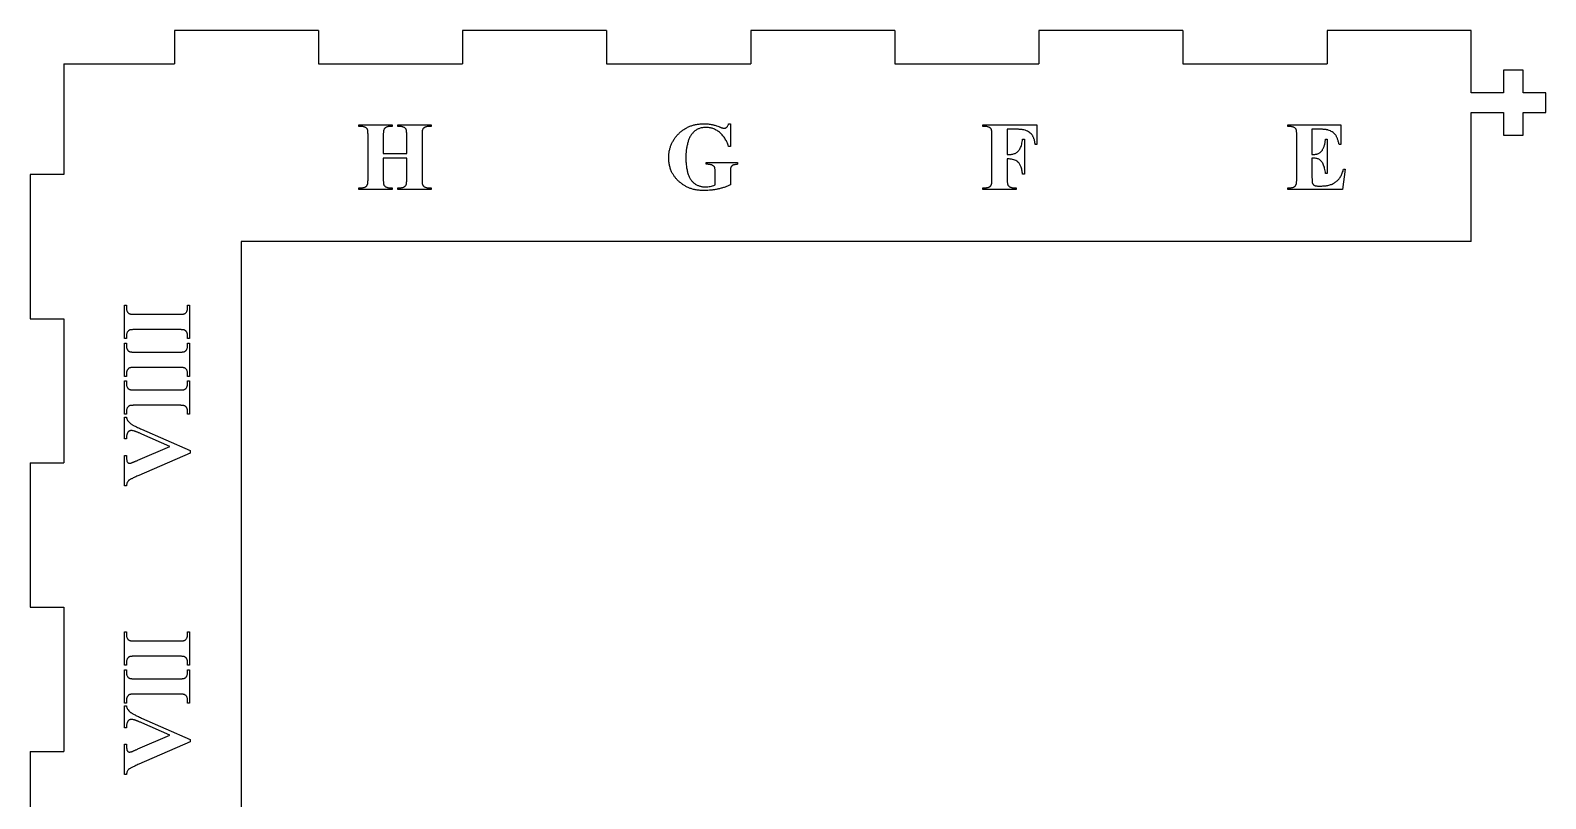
# Model space of a CAD drawing. Header units: millimetres. Extents: x 0 to 234, y -237 to 0.
# Drawn here: x 0 to 233.8, y -118.4 to 0 of the extents above; entities that cross this region are included whole.
import ezdxf

# ---------------------------------------------------------------- set-up
doc = ezdxf.new("R2010")
doc.units = ezdxf.units.MM

msp = doc.modelspace()

# ---------------------------------------------------------------- linework, layer by layer
at = {"color": 7, "linetype": 'Continuous', "lineweight": 25}
for p, q in [((22.23, 0), (22.23, -5.15)), ((44.45, 0), (22.23, 0)), ((44.45, 0), (44.45, -5.15)), ((66.67, 0), (66.67, -5.15)), ((88.9, 0), (66.67, 0)), ((88.9, 0), (88.9, -5.15)), ((111.12, 0), (111.12, -5.15)), ((133.35, 0), (111.12, 0)), ((133.35, 0), (133.35, -5.15)), ((155.57, 0), (155.57, -5.15)), ((177.8, 0), (155.57, 0)), ((177.8, 0), (177.8, -5.15)), ((200.03, 0), (200.03, -5.15)), ((222.25, 0), (200.03, 0)), ((222.25, -9.65), (222.25, 0)), ((5.15, -5.15), (5.15, -22.23)), ((5.15, -5.15), (22.23, -5.15)), ((44.45, -5.15), (66.67, -5.15)), ((88.9, -5.15), (111.12, -5.15)), ((133.35, -5.15), (155.57, -5.15)), ((177.8, -5.15), (200.03, -5.15)), ((227.25, -6.15), (227.25, -9.65)), ((230.25, -6.15), (227.25, -6.15)), ((230.25, -9.65), (230.25, -6.15)), ((227.25, -9.65), (222.25, -9.65)), ((233.75, -9.65), (230.25, -9.65)), ((233.75, -12.65), (233.75, -9.65)), ((222.25, -12.65), (227.25, -12.65)), ((222.25, -32.54), (222.25, -12.65)), ((227.25, -12.65), (227.25, -16.15)), ((230.25, -12.65), (233.75, -12.65)), ((230.25, -16.15), (230.25, -12.65)), ((50.7, -14.54), (55.84, -14.54)), ((50.7, -14.82), (50.7, -14.54)), ((51.03, -14.82), (50.7, -14.82)), ((52.09, -22.88), (52.09, -16.21)), ((54.45, -16.21), (54.45, -18.99)), ((55.84, -14.82), (55.51, -14.82)), ((55.84, -14.54), (55.84, -14.82)), ((56.67, -14.54), (61.81, -14.54)), ((56.67, -14.82), (56.67, -14.54)), ((56.99, -14.82), (56.67, -14.82)), ((58.06, -18.99), (58.06, -16.21)), ((60.42, -16.21), (60.42, -22.88)), ((61.81, -14.82), (61.49, -14.82)), ((61.81, -14.54), (61.81, -14.82)), ((107.71, -14.4), (107.99, -14.4)), ((107.99, -14.4), (107.99, -17.88)), ((146.94, -14.54), (155.28, -14.54)), ((146.94, -14.82), (146.94, -14.54)), ((147.27, -14.82), (146.94, -14.82)), ((148.33, -22.88), (148.33, -16.21)), ((150.69, -15.24), (150.69, -19.13)), ((151.67, -15.24), (150.69, -15.24)), ((155.28, -14.54), (155.28, -17.6)), ((193.95, -14.54), (202.15, -14.54)), ((193.95, -14.82), (193.95, -14.54)), ((194.28, -14.82), (193.95, -14.82)), ((195.34, -22.88), (195.34, -16.21)), ((197.7, -15.24), (197.7, -19.13)), ((198.68, -15.24), (197.7, -15.24)), ((202.15, -14.54), (202.15, -17.6)), ((227.25, -16.15), (230.25, -16.15)), ((107.99, -17.88), (107.71, -17.88)), ((153.05, -16.77), (153.33, -16.77)), ((153.33, -16.77), (153.33, -22.18)), ((155.28, -17.6), (155, -17.6)), ((199.79, -16.77), (200.06, -16.77)), ((200.06, -16.77), (200.06, -22.04)), ((202.15, -17.6), (201.87, -17.6)), ((54.45, -18.99), (58.06, -18.99)), ((54.45, -19.68), (54.45, -22.88)), ((58.06, -19.68), (54.45, -19.68)), ((58.06, -22.88), (58.06, -19.68)), ((104.24, -20.38), (109.1, -20.38)), ((104.24, -20.65), (104.24, -20.38)), ((104.52, -20.65), (104.24, -20.65)), ((109.1, -20.38), (109.1, -20.65)), ((150.69, -19.13), (150.97, -19.13)), ((150.69, -19.82), (150.69, -22.88)), ((150.97, -19.82), (150.69, -19.82)), ((197.7, -19.13), (197.9, -19.13)), ((197.7, -19.68), (197.7, -22.54)), ((0, -22.23), (0, -44.45)), ((5.15, -22.23), (0, -22.23)), ((105.63, -23.83), (105.63, -21.77)), ((107.99, -21.77), (107.99, -23.83)), ((153.33, -22.18), (153.05, -22.18)), ((200.06, -22.04), (199.79, -22.04)), ((202.84, -21.39), (202.4, -24.54)), ((202.58, -21.39), (202.84, -21.39)), ((50.7, -24.27), (51.03, -24.27)), ((50.7, -24.54), (50.7, -24.27)), ((55.84, -24.54), (50.7, -24.54)), ((55.51, -24.27), (55.84, -24.27)), ((55.84, -24.27), (55.84, -24.54)), ((56.67, -24.27), (56.99, -24.27)), ((56.67, -24.54), (56.67, -24.27)), ((61.81, -24.54), (56.67, -24.54)), ((61.49, -24.27), (61.81, -24.27)), ((61.81, -24.27), (61.81, -24.54)), ((146.94, -24.27), (147.27, -24.27)), ((146.94, -24.54), (146.94, -24.27)), ((152.08, -24.54), (146.94, -24.54)), ((151.76, -24.27), (152.08, -24.27)), ((152.08, -24.27), (152.08, -24.54)), ((193.95, -24.27), (194.28, -24.27)), ((193.95, -24.54), (193.95, -24.27)), ((202.4, -24.54), (193.95, -24.54)), ((198.63, -23.99), (199.21, -23.99)), ((222.25, -32.54), (32.54, -32.54)), ((32.54, -32.54), (32.54, -222.25)), ((14.54, -42.37), (14.82, -42.37)), ((14.54, -47.51), (14.54, -42.37)), ((14.82, -42.37), (14.82, -42.69)), ((16.21, -43.76), (22.88, -43.76)), ((24.27, -42.37), (24.54, -42.37)), ((24.27, -42.69), (24.27, -42.37)), ((24.54, -42.37), (24.54, -47.51)), ((0, -44.45), (5.15, -44.45)), ((5.15, -44.45), (5.15, -66.67)), ((22.88, -46.12), (16.21, -46.12)), ((14.82, -47.51), (14.54, -47.51)), ((14.54, -48.2), (14.82, -48.2)), ((14.54, -53.34), (14.54, -48.2)), ((14.82, -47.18), (14.82, -47.51)), ((14.82, -48.2), (14.82, -48.53)), ((24.27, -47.51), (24.27, -47.18)), ((24.54, -47.51), (24.27, -47.51)), ((24.27, -48.2), (24.54, -48.2)), ((24.27, -48.53), (24.27, -48.2)), ((24.54, -48.2), (24.54, -53.34)), ((16.21, -49.59), (22.88, -49.59)), ((14.82, -53.34), (14.54, -53.34)), ((14.82, -53.01), (14.82, -53.34)), ((22.88, -51.95), (16.21, -51.95)), ((24.27, -53.34), (24.27, -53.01)), ((24.54, -53.34), (24.27, -53.34)), ((14.54, -54.03), (14.82, -54.03)), ((14.54, -59.17), (14.54, -54.03)), ((14.82, -54.03), (14.82, -54.36)), ((16.21, -55.42), (22.88, -55.42)), ((24.27, -54.03), (24.54, -54.03)), ((24.27, -54.36), (24.27, -54.03)), ((24.54, -54.03), (24.54, -59.17)), ((22.88, -57.78), (16.21, -57.78)), ((14.82, -59.17), (14.54, -59.17)), ((14.54, -59.59), (14.82, -59.59)), ((14.54, -62.97), (14.54, -59.59)), ((14.82, -58.85), (14.82, -59.17)), ((24.27, -59.17), (24.27, -58.85)), ((24.54, -59.17), (24.27, -59.17)), ((14.82, -62.97), (14.54, -62.97)), ((17.17, -61.47), (24.68, -64.77)), ((21.5, -64.12), (17.18, -62.22)), ((16.61, -66.24), (21.5, -64.12)), ((24.68, -65.15), (16.76, -68.58)), ((24.68, -64.77), (24.68, -65.15)), ((0, -66.67), (0, -88.9)), ((0, -66.67), (5.15, -66.67)), ((14.54, -65.5), (14.82, -65.5)), ((14.54, -70.19), (14.54, -65.5)), ((14.82, -65.5), (14.82, -65.66)), ((14.82, -70.19), (14.54, -70.19)), ((0, -88.9), (5.15, -88.9)), ((5.15, -88.9), (5.15, -111.12)), ((14.54, -92.71), (14.82, -92.71)), ((14.54, -97.85), (14.54, -92.71)), ((14.82, -92.71), (14.82, -93.04)), ((24.27, -92.71), (24.54, -92.71)), ((24.27, -93.04), (24.27, -92.71)), ((24.54, -92.71), (24.54, -97.85)), ((16.21, -94.1), (22.88, -94.1)), ((14.82, -97.85), (14.54, -97.85)), ((14.82, -97.52), (14.82, -97.85)), ((22.88, -96.46), (16.21, -96.46)), ((24.27, -97.85), (24.27, -97.52)), ((24.54, -97.85), (24.27, -97.85)), ((14.54, -98.54), (14.82, -98.54)), ((14.54, -103.68), (14.54, -98.54)), ((14.82, -98.54), (14.82, -98.87)), ((16.21, -99.93), (22.88, -99.93)), ((24.27, -98.54), (24.54, -98.54)), ((24.27, -98.87), (24.27, -98.54)), ((24.54, -98.54), (24.54, -103.68)), ((22.88, -102.29), (16.21, -102.29)), ((14.82, -103.68), (14.54, -103.68)), ((14.54, -104.1), (14.82, -104.1)), ((14.54, -107.48), (14.54, -104.1)), ((14.82, -103.36), (14.82, -103.68)), ((24.27, -103.68), (24.27, -103.36)), ((24.54, -103.68), (24.27, -103.68)), ((14.82, -107.48), (14.54, -107.48)), ((17.17, -105.98), (24.68, -109.28)), ((21.5, -108.63), (17.18, -106.73)), ((16.61, -110.75), (21.5, -108.63)), ((24.68, -109.66), (16.76, -113.09)), ((24.68, -109.28), (24.68, -109.66)), ((0, -111.12), (0, -133.35)), ((0, -111.12), (5.15, -111.12)), ((14.54, -110.01), (14.82, -110.01)), ((14.54, -114.7), (14.54, -110.01)), ((14.82, -110.01), (14.82, -110.17)), ((14.82, -114.7), (14.54, -114.7))]:
    msp.add_line(p, q, dxfattribs=at)
for points, knots in [([(52.09, -16.21), (52.09, -16.15), (52.09, -16.04), (52.09, -15.88), (52.08, -15.74), (52.07, -15.61), (52.06, -15.51), (52.05, -15.42), (52.03, -15.34), (52.01, -15.27), (51.96, -15.19), (51.89, -15.11), (51.8, -15.03), (51.68, -14.96), (51.55, -14.89), (51.4, -14.85), (51.22, -14.83), (51.1, -14.82), (51.03, -14.82)], [0, 0, 0, 0, 0.084613, 0.161914, 0.229881, 0.289565, 0.342051, 0.385497, 0.421755, 0.449509, 0.498612, 0.551975, 0.609755, 0.673205, 0.743313, 0.82036, 0.904857, 1, 1, 1, 1]), ([(54.53, -15.31), (54.52, -15.33), (54.51, -15.37), (54.5, -15.44), (54.48, -15.52), (54.47, -15.63), (54.46, -15.75), (54.45, -15.89), (54.45, -16.04), (54.45, -16.15), (54.45, -16.21)], [0, 0, 0, 0, 0.061394, 0.139854, 0.23476, 0.350353, 0.484827, 0.63829, 0.808367, 1, 1, 1, 1]), ([(54.83, -14.97), (54.8, -14.99), (54.73, -15.03), (54.66, -15.11), (54.59, -15.2), (54.55, -15.27), (54.53, -15.31)], [0, 0, 0, 0, 0.232207, 0.469702, 0.727046, 1, 1, 1, 1]), ([(55.51, -14.82), (55.45, -14.82), (55.32, -14.83), (55.13, -14.85), (54.97, -14.9), (54.87, -14.95), (54.83, -14.97)], [0, 0, 0, 0, 0.286954, 0.546199, 0.781657, 1, 1, 1, 1]), ([(58.06, -16.21), (58.06, -16.15), (58.06, -16.04), (58.06, -15.88), (58.05, -15.74), (58.04, -15.61), (58.03, -15.51), (58.02, -15.42), (58.01, -15.34), (57.98, -15.27), (57.93, -15.19), (57.86, -15.11), (57.77, -15.03), (57.65, -14.96), (57.52, -14.89), (57.36, -14.85), (57.18, -14.83), (57.06, -14.82), (56.99, -14.82)], [0, 0, 0, 0, 0.084304, 0.161324, 0.229042, 0.288509, 0.340804, 0.384091, 0.420217, 0.44787, 0.496794, 0.549962, 0.608326, 0.67242, 0.74322, 0.819986, 0.905204, 1, 1, 1, 1]), ([(60.5, -15.31), (60.5, -15.33), (60.48, -15.37), (60.47, -15.44), (60.45, -15.52), (60.44, -15.63), (60.43, -15.75), (60.43, -15.89), (60.43, -16.04), (60.42, -16.15), (60.42, -16.21)], [0, 0, 0, 0, 0.061394, 0.139854, 0.23476, 0.350353, 0.484827, 0.63829, 0.808367, 1, 1, 1, 1]), ([(60.8, -14.97), (60.77, -14.99), (60.71, -15.03), (60.63, -15.11), (60.56, -15.2), (60.52, -15.27), (60.5, -15.31)], [0, 0, 0, 0, 0.231417, 0.471506, 0.727975, 1, 1, 1, 1]), ([(61.49, -14.82), (61.42, -14.82), (61.29, -14.83), (61.11, -14.85), (60.94, -14.9), (60.85, -14.95), (60.8, -14.97)], [0, 0, 0, 0, 0.2882081, 0.548846, 0.7857558, 1, 1, 1, 1]), ([(98.48, -19.67), (98.48, -19.49), (98.49, -19.14), (98.56, -18.61), (98.68, -18.11), (98.85, -17.63), (99.07, -17.17), (99.34, -16.73), (99.65, -16.31), (100.01, -15.92), (100.4, -15.57), (100.82, -15.26), (101.27, -14.99), (101.74, -14.78), (102.24, -14.61), (102.77, -14.49), (103.31, -14.42), (103.69, -14.41), (103.88, -14.4)], [0, 0, 0, 0, 0.064453, 0.127106, 0.188016, 0.248379, 0.308176, 0.368737, 0.430191, 0.493448, 0.556912, 0.618987, 0.680169, 0.741602, 0.80383, 0.866996, 0.932201, 1, 1, 1, 1]), ([(104.22, -14.96), (104.13, -14.96), (103.96, -14.96), (103.7, -15), (103.46, -15.04), (103.23, -15.11), (103.01, -15.2), (102.8, -15.3), (102.61, -15.43), (102.42, -15.58), (102.25, -15.74), (102.09, -15.92), (101.94, -16.11), (101.81, -16.32), (101.69, -16.55), (101.59, -16.79), (101.49, -17.04), (101.39, -17.4), (101.28, -17.87), (101.18, -18.43), (101.13, -19.01), (101.12, -19.39), (101.12, -19.58)], [0, 0, 0, 0, 0.0419055, 0.0823489, 0.1215175, 0.1597449, 0.1970251, 0.2343326, 0.2713935, 0.3088564, 0.3465616, 0.3845627, 0.4233317, 0.4627017, 0.5031184, 0.5451167, 0.5883839, 0.633175, 0.7245245, 0.8160842, 0.9075288, 1, 1, 1, 1]), ([(103.88, -14.4), (103.99, -14.41), (104.22, -14.41), (104.56, -14.43), (104.87, -14.46), (105.08, -14.5), (105.18, -14.52)], [0, 0, 0, 0, 0.269088, 0.525383, 0.767654, 1, 1, 1, 1]), ([(107.71, -17.88), (107.67, -17.76), (107.59, -17.53), (107.45, -17.21), (107.3, -16.9), (107.12, -16.62), (106.94, -16.36), (106.74, -16.12), (106.52, -15.9), (106.29, -15.7), (106.05, -15.53), (105.81, -15.37), (105.56, -15.25), (105.3, -15.14), (105.04, -15.06), (104.77, -15), (104.49, -14.97), (104.31, -14.96), (104.22, -14.96)], [0, 0, 0, 0, 0.075667, 0.14835, 0.218142, 0.285776, 0.351157, 0.415256, 0.477819, 0.539932, 0.600765, 0.659864, 0.717128, 0.773766, 0.830154, 0.886577, 0.943047, 1, 1, 1, 1]), ([(105.18, -14.52), (105.24, -14.53), (105.38, -14.56), (105.61, -14.63), (105.89, -14.72), (106.14, -14.82), (106.36, -14.89), (106.5, -14.95), (106.63, -15), (106.75, -15.03), (106.84, -15.06), (106.92, -15.08), (106.98, -15.1), (107.01, -15.1), (107.03, -15.1)], [0, 0, 0, 0, 0.0962924, 0.2197747, 0.3703981, 0.5500809, 0.6416896, 0.7226954, 0.7948276, 0.8559966, 0.9062238, 0.9477139, 0.9786389, 1, 1, 1, 1]), ([(107.03, -15.1), (107.06, -15.1), (107.12, -15.09), (107.22, -15.06), (107.31, -15.02), (107.4, -14.95), (107.49, -14.86), (107.57, -14.74), (107.64, -14.58), (107.69, -14.47), (107.71, -14.4)], [0, 0, 0, 0, 0.093755, 0.188969, 0.286418, 0.388949, 0.506381, 0.645671, 0.808086, 1, 1, 1, 1]), ([(148.33, -16.21), (148.33, -16.15), (148.33, -16.04), (148.33, -15.88), (148.32, -15.74), (148.31, -15.61), (148.3, -15.51), (148.29, -15.42), (148.28, -15.34), (148.25, -15.27), (148.2, -15.19), (148.13, -15.11), (148.04, -15.03), (147.93, -14.96), (147.79, -14.89), (147.64, -14.85), (147.46, -14.83), (147.34, -14.82), (147.27, -14.82)], [0, 0, 0, 0, 0.084613, 0.161914, 0.229881, 0.289565, 0.342051, 0.385497, 0.421755, 0.449509, 0.498612, 0.551975, 0.609755, 0.673205, 0.743313, 0.82036, 0.904857, 1, 1, 1, 1]), ([(153.27, -15.35), (153.23, -15.34), (153.15, -15.32), (153, -15.3), (152.84, -15.28), (152.65, -15.27), (152.43, -15.25), (152.2, -15.24), (151.94, -15.24), (151.76, -15.24), (151.67, -15.24)], [0, 0, 0, 0, 0.0756346, 0.1655332, 0.2696922, 0.3869603, 0.5188765, 0.6654239, 0.8253311, 1, 1, 1, 1]), ([(155, -17.6), (154.99, -17.52), (154.97, -17.35), (154.93, -17.12), (154.88, -16.9), (154.82, -16.7), (154.75, -16.51), (154.67, -16.34), (154.58, -16.19), (154.45, -16.01), (154.25, -15.82), (153.97, -15.62), (153.64, -15.46), (153.4, -15.39), (153.27, -15.35)], [0, 0, 0, 0, 0.082619, 0.160159, 0.232716, 0.301192, 0.365414, 0.425821, 0.482575, 0.537164, 0.644164, 0.754807, 0.872766, 1, 1, 1, 1]), ([(195.04, -15.02), (194.99, -14.99), (194.89, -14.93), (194.71, -14.87), (194.5, -14.83), (194.36, -14.82), (194.28, -14.82)], [0, 0, 0, 0, 0.218209, 0.453596, 0.712256, 1, 1, 1, 1]), ([(195.31, -15.41), (195.29, -15.37), (195.27, -15.29), (195.21, -15.18), (195.13, -15.09), (195.07, -15.04), (195.04, -15.02)], [0, 0, 0, 0, 0.261035, 0.510682, 0.755047, 1, 1, 1, 1]), ([(195.34, -16.21), (195.34, -16.11), (195.34, -15.94), (195.34, -15.7), (195.32, -15.53), (195.31, -15.44), (195.31, -15.41)], [0, 0, 0, 0, 0.3658243, 0.656436, 0.8668611, 1, 1, 1, 1]), ([(200.2, -15.37), (200.16, -15.36), (200.08, -15.34), (199.95, -15.31), (199.79, -15.29), (199.61, -15.27), (199.41, -15.26), (199.18, -15.25), (198.94, -15.24), (198.77, -15.24), (198.68, -15.24)], [0, 0, 0, 0, 0.076091, 0.165601, 0.269711, 0.387675, 0.519355, 0.665063, 0.824785, 1, 1, 1, 1]), ([(201.87, -17.6), (201.85, -17.51), (201.82, -17.35), (201.76, -17.11), (201.69, -16.88), (201.62, -16.68), (201.54, -16.5), (201.46, -16.33), (201.38, -16.18), (201.25, -16.02), (201.07, -15.83), (200.82, -15.64), (200.53, -15.49), (200.31, -15.41), (200.2, -15.37)], [0, 0, 0, 0, 0.089116, 0.173014, 0.251144, 0.323466, 0.390835, 0.453108, 0.510296, 0.563211, 0.665312, 0.769968, 0.881452, 1, 1, 1, 1]), ([(150.97, -19.13), (151.07, -19.13), (151.27, -19.12), (151.54, -19.08), (151.79, -19.01), (152.01, -18.91), (152.21, -18.78), (152.39, -18.62), (152.55, -18.41), (152.7, -18.17), (152.83, -17.88), (152.93, -17.55), (153.01, -17.17), (153.04, -16.91), (153.05, -16.77)], [0, 0, 0, 0, 0.0857063, 0.1636425, 0.2354741, 0.3017362, 0.3670457, 0.4358775, 0.5090481, 0.5886653, 0.6759823, 0.7728918, 0.8809699, 1, 1, 1, 1]), ([(197.9, -19.13), (197.97, -19.13), (198.12, -19.12), (198.33, -19.09), (198.52, -19.05), (198.7, -18.98), (198.87, -18.9), (199.01, -18.79), (199.14, -18.67), (199.25, -18.53), (199.35, -18.37), (199.45, -18.19), (199.53, -18), (199.6, -17.79), (199.66, -17.56), (199.71, -17.31), (199.76, -17.04), (199.78, -16.86), (199.79, -16.77)], [0, 0, 0, 0, 0.066392, 0.12819, 0.186673, 0.242373, 0.295733, 0.34794, 0.399831, 0.452931, 0.507973, 0.566177, 0.627909, 0.69327, 0.763207, 0.837657, 0.916521, 1, 1, 1, 1]), ([(98.98, -21.91), (98.94, -21.83), (98.86, -21.66), (98.76, -21.4), (98.67, -21.13), (98.6, -20.85), (98.54, -20.57), (98.5, -20.28), (98.48, -19.98), (98.48, -19.78), (98.48, -19.67)], [0, 0, 0, 0, 0.120862, 0.241739, 0.363943, 0.486784, 0.612049, 0.73886, 0.867699, 1, 1, 1, 1]), ([(101.12, -19.58), (101.12, -19.81), (101.13, -20.25), (101.19, -20.9), (101.29, -21.5), (101.4, -21.97), (101.52, -22.32), (101.62, -22.56), (101.73, -22.78), (101.86, -22.98), (101.99, -23.17), (102.14, -23.34), (102.3, -23.49), (102.48, -23.63), (102.66, -23.74), (102.85, -23.85), (103.06, -23.93), (103.27, -24), (103.48, -24.06), (103.71, -24.1), (103.94, -24.12), (104.1, -24.13), (104.18, -24.13)], [0, 0, 0, 0, 0.110133, 0.213367, 0.310846, 0.402524, 0.44626, 0.487798, 0.527839, 0.566319, 0.603254, 0.639534, 0.674782, 0.710043, 0.745125, 0.779881, 0.81515, 0.850404, 0.8864, 0.923171, 0.960957, 1, 1, 1, 1]), ([(105.63, -21.77), (105.63, -21.68), (105.63, -21.54), (105.61, -21.34), (105.59, -21.18), (105.55, -21.07), (105.49, -20.98), (105.4, -20.92), (105.3, -20.84), (105.18, -20.78), (105.03, -20.72), (104.87, -20.68), (104.7, -20.66), (104.58, -20.66), (104.52, -20.65)], [0, 0, 0, 0, 0.132212, 0.239077, 0.32216, 0.381037, 0.43231, 0.490308, 0.557489, 0.633879, 0.716863, 0.804818, 0.899286, 1, 1, 1, 1]), ([(109.1, -20.65), (109.02, -20.66), (108.87, -20.67), (108.67, -20.7), (108.5, -20.74), (108.37, -20.79), (108.27, -20.85), (108.19, -20.93), (108.11, -21.03), (108.07, -21.1), (108.05, -21.14)], [0, 0, 0, 0, 0.199263, 0.365923, 0.502603, 0.610874, 0.703295, 0.797349, 0.89449, 1, 1, 1, 1]), ([(153.05, -22.18), (153.04, -22.07), (153.02, -21.85), (152.96, -21.53), (152.9, -21.25), (152.81, -20.99), (152.71, -20.77), (152.6, -20.57), (152.47, -20.41), (152.28, -20.24), (152.02, -20.07), (151.69, -19.93), (151.34, -19.84), (151.09, -19.83), (150.97, -19.82)], [0, 0, 0, 0, 0.098065, 0.188174, 0.270758, 0.346285, 0.414808, 0.477934, 0.535893, 0.590065, 0.693683, 0.794603, 0.896198, 1, 1, 1, 1]), ([(199.79, -22.04), (199.77, -21.91), (199.74, -21.64), (199.66, -21.26), (199.56, -20.92), (199.43, -20.62), (199.28, -20.37), (199.13, -20.16), (198.96, -19.99), (198.77, -19.86), (198.56, -19.78), (198.31, -19.72), (198.02, -19.69), (197.81, -19.69), (197.7, -19.68)], [0, 0, 0, 0, 0.116967, 0.224785, 0.323245, 0.413758, 0.495569, 0.568022, 0.634105, 0.693682, 0.755768, 0.82641, 0.907695, 1, 1, 1, 1]), ([(52.01, -23.78), (52.02, -23.76), (52.03, -23.72), (52.05, -23.65), (52.06, -23.56), (52.07, -23.46), (52.08, -23.34), (52.09, -23.2), (52.09, -23.04), (52.09, -22.93), (52.09, -22.88)], [0, 0, 0, 0, 0.061393, 0.137513, 0.234775, 0.350365, 0.484836, 0.635903, 0.808372, 1, 1, 1, 1]), ([(54.45, -22.88), (54.45, -22.94), (54.45, -23.05), (54.45, -23.21), (54.46, -23.35), (54.47, -23.47), (54.48, -23.58), (54.49, -23.67), (54.51, -23.74), (54.54, -23.82), (54.58, -23.9), (54.66, -23.98), (54.75, -24.06), (54.86, -24.13), (54.99, -24.19), (55.15, -24.24), (55.33, -24.26), (55.45, -24.26), (55.51, -24.27)], [0, 0, 0, 0, 0.084655, 0.161995, 0.229995, 0.289791, 0.341264, 0.385602, 0.421087, 0.448854, 0.499407, 0.552796, 0.610605, 0.674087, 0.744229, 0.821315, 0.905853, 1, 1, 1, 1]), ([(57.98, -23.78), (57.99, -23.76), (58.01, -23.72), (58.02, -23.65), (58.03, -23.56), (58.04, -23.46), (58.05, -23.34), (58.06, -23.2), (58.06, -23.04), (58.06, -22.93), (58.06, -22.88)], [0, 0, 0, 0, 0.061393, 0.137513, 0.234775, 0.350365, 0.484836, 0.635903, 0.808372, 1, 1, 1, 1]), ([(60.42, -22.88), (60.42, -22.94), (60.43, -23.05), (60.43, -23.21), (60.43, -23.35), (60.44, -23.47), (60.45, -23.58), (60.47, -23.67), (60.48, -23.74), (60.51, -23.82), (60.55, -23.9), (60.63, -23.98), (60.72, -24.06), (60.83, -24.13), (60.97, -24.19), (61.13, -24.24), (61.3, -24.26), (61.43, -24.26), (61.49, -24.27)], [0, 0, 0, 0, 0.084314, 0.161343, 0.229069, 0.288543, 0.339809, 0.384127, 0.419239, 0.446894, 0.496735, 0.549909, 0.60828, 0.672382, 0.743189, 0.819965, 0.905193, 1, 1, 1, 1]), ([(103.97, -24.68), (103.86, -24.68), (103.64, -24.68), (103.31, -24.66), (103.01, -24.63), (102.71, -24.59), (102.43, -24.54), (102.17, -24.47), (101.92, -24.4), (101.6, -24.28), (101.24, -24.11), (100.82, -23.87), (100.43, -23.6), (100.07, -23.31), (99.74, -22.99), (99.44, -22.65), (99.19, -22.29), (99.05, -22.04), (98.98, -21.91)], [0, 0, 0, 0, 0.056263, 0.109708, 0.161519, 0.210679, 0.257994, 0.302946, 0.346743, 0.388399, 0.469393, 0.548692, 0.627103, 0.704764, 0.781013, 0.855168, 0.927812, 1, 1, 1, 1]), ([(108.05, -21.14), (108.04, -21.17), (108.02, -21.24), (108, -21.38), (107.99, -21.56), (107.99, -21.69), (107.99, -21.77)], [0, 0, 0, 0, 0.144099, 0.358742, 0.643622, 1, 1, 1, 1]), ([(148.25, -23.78), (148.26, -23.76), (148.27, -23.72), (148.29, -23.65), (148.3, -23.56), (148.31, -23.46), (148.32, -23.34), (148.33, -23.2), (148.33, -23.04), (148.33, -22.93), (148.33, -22.88)], [0, 0, 0, 0, 0.061393, 0.137513, 0.234775, 0.350365, 0.484836, 0.635903, 0.808372, 1, 1, 1, 1]), ([(150.69, -22.88), (150.69, -22.94), (150.7, -23.05), (150.7, -23.21), (150.7, -23.35), (150.71, -23.47), (150.72, -23.58), (150.74, -23.67), (150.75, -23.74), (150.78, -23.82), (150.83, -23.9), (150.9, -23.98), (150.99, -24.06), (151.1, -24.13), (151.24, -24.19), (151.39, -24.24), (151.57, -24.26), (151.69, -24.26), (151.76, -24.27)], [0, 0, 0, 0, 0.084655, 0.161995, 0.229995, 0.289791, 0.341264, 0.385602, 0.421087, 0.448854, 0.499407, 0.552796, 0.610605, 0.674087, 0.744229, 0.821315, 0.905853, 1, 1, 1, 1]), ([(195.26, -23.78), (195.27, -23.76), (195.28, -23.72), (195.3, -23.65), (195.31, -23.56), (195.32, -23.46), (195.33, -23.34), (195.34, -23.2), (195.34, -23.04), (195.34, -22.93), (195.34, -22.88)], [0, 0, 0, 0, 0.061393, 0.137513, 0.234775, 0.350365, 0.484836, 0.635903, 0.808372, 1, 1, 1, 1]), ([(197.7, -22.54), (197.7, -22.61), (197.7, -22.73), (197.71, -22.91), (197.71, -23.07), (197.72, -23.21), (197.73, -23.32), (197.74, -23.42), (197.75, -23.5), (197.77, -23.58), (197.81, -23.65), (197.87, -23.73), (197.94, -23.81), (198.03, -23.87), (198.14, -23.93), (198.28, -23.96), (198.45, -23.99), (198.57, -23.99), (198.63, -23.99)], [0, 0, 0, 0, 0.097062, 0.183599, 0.260645, 0.328298, 0.385425, 0.433193, 0.471885, 0.500293, 0.547967, 0.596292, 0.645551, 0.697676, 0.756189, 0.825033, 0.90605, 1, 1, 1, 1]), ([(199.21, -23.99), (199.32, -23.99), (199.54, -23.98), (199.86, -23.95), (200.16, -23.9), (200.44, -23.83), (200.7, -23.74), (200.96, -23.63), (201.18, -23.5), (201.4, -23.35), (201.6, -23.18), (201.79, -22.98), (201.96, -22.77), (202.11, -22.54), (202.25, -22.28), (202.38, -22), (202.49, -21.7), (202.55, -21.49), (202.58, -21.39)], [0, 0, 0, 0, 0.0714439, 0.1398523, 0.2052242, 0.2677068, 0.3279243, 0.3860211, 0.4430984, 0.4994171, 0.5556583, 0.6127586, 0.6712141, 0.7317923, 0.794442, 0.8600268, 0.9282519, 1, 1, 1, 1]), ([(51.03, -24.27), (51.1, -24.26), (51.23, -24.26), (51.41, -24.23), (51.58, -24.19), (51.67, -24.14), (51.72, -24.12)], [0, 0, 0, 0, 0.286117, 0.544606, 0.782294, 1, 1, 1, 1]), ([(51.72, -24.12), (51.75, -24.1), (51.81, -24.06), (51.89, -23.98), (51.96, -23.89), (51.99, -23.81), (52.01, -23.78)], [0, 0, 0, 0, 0.233359, 0.472031, 0.727884, 1, 1, 1, 1]), ([(56.99, -24.27), (57.06, -24.26), (57.19, -24.26), (57.38, -24.23), (57.54, -24.19), (57.64, -24.14), (57.68, -24.12)], [0, 0, 0, 0, 0.288208, 0.548846, 0.785756, 1, 1, 1, 1]), ([(57.68, -24.12), (57.72, -24.1), (57.78, -24.06), (57.86, -23.98), (57.93, -23.89), (57.96, -23.81), (57.98, -23.78)], [0, 0, 0, 0, 0.231417, 0.471506, 0.727975, 1, 1, 1, 1]), ([(107.99, -23.83), (107.83, -23.9), (107.52, -24.04), (107.04, -24.21), (106.55, -24.35), (106.05, -24.47), (105.55, -24.57), (105.03, -24.63), (104.5, -24.68), (104.15, -24.68), (103.97, -24.68)], [0, 0, 0, 0, 0.122902, 0.245966, 0.369065, 0.492557, 0.617311, 0.743162, 0.870446, 1, 1, 1, 1]), ([(104.18, -24.13), (104.3, -24.12), (104.54, -24.12), (104.89, -24.05), (105.26, -23.96), (105.5, -23.88), (105.63, -23.83)], [0, 0, 0, 0, 0.2349895, 0.4784771, 0.7338312, 1, 1, 1, 1]), ([(147.27, -24.27), (147.34, -24.26), (147.47, -24.26), (147.65, -24.23), (147.82, -24.19), (147.91, -24.14), (147.96, -24.12)], [0, 0, 0, 0, 0.286117, 0.544606, 0.782294, 1, 1, 1, 1]), ([(147.96, -24.12), (147.99, -24.1), (148.05, -24.06), (148.13, -23.98), (148.2, -23.89), (148.23, -23.81), (148.25, -23.78)], [0, 0, 0, 0, 0.233359, 0.472031, 0.727884, 1, 1, 1, 1]), ([(194.28, -24.27), (194.35, -24.26), (194.48, -24.26), (194.66, -24.23), (194.83, -24.19), (194.92, -24.14), (194.97, -24.12)], [0, 0, 0, 0, 0.286117, 0.544606, 0.782294, 1, 1, 1, 1]), ([(194.97, -24.12), (195, -24.1), (195.06, -24.06), (195.14, -23.98), (195.21, -23.89), (195.24, -23.81), (195.26, -23.78)], [0, 0, 0, 0, 0.233359, 0.472031, 0.727884, 1, 1, 1, 1]), ([(14.82, -42.69), (14.82, -42.76), (14.83, -42.89), (14.85, -43.08), (14.9, -43.24), (14.95, -43.34), (14.97, -43.38)], [0, 0, 0, 0, 0.286954, 0.546199, 0.781657, 1, 1, 1, 1]), ([(14.97, -43.38), (14.99, -43.41), (15.03, -43.47), (15.11, -43.55), (15.2, -43.62), (15.27, -43.66), (15.31, -43.68)], [0, 0, 0, 0, 0.232207, 0.469702, 0.727046, 1, 1, 1, 1]), ([(15.31, -43.68), (15.33, -43.68), (15.37, -43.7), (15.44, -43.71), (15.52, -43.73), (15.63, -43.74), (15.75, -43.75), (15.89, -43.75), (16.04, -43.75), (16.15, -43.76), (16.21, -43.76)], [0, 0, 0, 0, 0.061394, 0.139854, 0.23476, 0.350353, 0.484827, 0.63829, 0.808367, 1, 1, 1, 1]), ([(22.88, -43.76), (22.94, -43.76), (23.05, -43.75), (23.21, -43.75), (23.35, -43.75), (23.47, -43.74), (23.58, -43.73), (23.67, -43.71), (23.74, -43.69), (23.82, -43.67), (23.9, -43.62), (23.98, -43.55), (24.06, -43.46), (24.13, -43.35), (24.19, -43.21), (24.24, -43.06), (24.26, -42.88), (24.26, -42.76), (24.27, -42.69)], [0, 0, 0, 0, 0.084711, 0.162102, 0.230147, 0.289983, 0.34149, 0.386016, 0.421525, 0.449311, 0.499897, 0.552652, 0.611297, 0.67482, 0.74406, 0.821197, 0.905791, 1, 1, 1, 1]), ([(16.21, -46.12), (16.15, -46.12), (16.04, -46.12), (15.88, -46.12), (15.74, -46.13), (15.61, -46.14), (15.51, -46.15), (15.42, -46.16), (15.34, -46.18), (15.27, -46.2), (15.19, -46.25), (15.11, -46.32), (15.03, -46.41), (14.96, -46.52), (14.89, -46.66), (14.85, -46.81), (14.83, -46.99), (14.82, -47.11), (14.82, -47.18)], [0, 0, 0, 0, 0.084613, 0.161914, 0.229881, 0.289565, 0.342051, 0.385497, 0.421755, 0.449509, 0.498612, 0.551975, 0.609755, 0.673205, 0.743313, 0.82036, 0.904857, 1, 1, 1, 1]), ([(23.78, -46.2), (23.76, -46.19), (23.72, -46.18), (23.65, -46.16), (23.56, -46.15), (23.46, -46.14), (23.34, -46.13), (23.2, -46.12), (23.04, -46.12), (22.93, -46.12), (22.88, -46.12)], [0, 0, 0, 0, 0.061393, 0.137513, 0.234775, 0.350365, 0.484836, 0.635903, 0.808372, 1, 1, 1, 1]), ([(24.12, -46.49), (24.1, -46.46), (24.06, -46.4), (23.98, -46.32), (23.89, -46.25), (23.81, -46.22), (23.78, -46.2)], [0, 0, 0, 0, 0.233359, 0.472031, 0.727884, 1, 1, 1, 1]), ([(24.27, -47.18), (24.26, -47.11), (24.26, -46.98), (24.23, -46.8), (24.19, -46.63), (24.14, -46.54), (24.12, -46.49)], [0, 0, 0, 0, 0.286117, 0.544606, 0.782294, 1, 1, 1, 1]), ([(14.82, -48.53), (14.82, -48.6), (14.83, -48.72), (14.85, -48.91), (14.9, -49.07), (14.95, -49.17), (14.97, -49.21)], [0, 0, 0, 0, 0.286954, 0.546199, 0.781657, 1, 1, 1, 1]), ([(22.88, -49.59), (22.94, -49.59), (23.05, -49.59), (23.21, -49.59), (23.35, -49.58), (23.47, -49.57), (23.58, -49.56), (23.67, -49.54), (23.74, -49.53), (23.82, -49.5), (23.9, -49.45), (23.98, -49.38), (24.06, -49.29), (24.13, -49.18), (24.19, -49.05), (24.24, -48.89), (24.26, -48.72), (24.26, -48.59), (24.27, -48.53)], [0, 0, 0, 0, 0.084711, 0.162102, 0.230147, 0.289983, 0.34149, 0.386016, 0.421525, 0.449311, 0.499897, 0.552652, 0.611297, 0.67482, 0.74406, 0.821197, 0.905791, 1, 1, 1, 1]), ([(14.97, -49.21), (14.99, -49.25), (15.03, -49.31), (15.11, -49.39), (15.2, -49.46), (15.27, -49.49), (15.31, -49.51)], [0, 0, 0, 0, 0.232207, 0.469702, 0.727046, 1, 1, 1, 1]), ([(15.31, -49.51), (15.33, -49.52), (15.37, -49.53), (15.44, -49.55), (15.52, -49.56), (15.63, -49.57), (15.75, -49.58), (15.89, -49.59), (16.04, -49.59), (16.15, -49.59), (16.21, -49.59)], [0, 0, 0, 0, 0.061394, 0.139854, 0.23476, 0.350353, 0.484827, 0.63829, 0.808367, 1, 1, 1, 1]), ([(16.21, -51.95), (16.15, -51.95), (16.04, -51.95), (15.88, -51.95), (15.74, -51.96), (15.61, -51.97), (15.51, -51.98), (15.42, -52), (15.34, -52.01), (15.27, -52.04), (15.19, -52.08), (15.11, -52.15), (15.03, -52.25), (14.96, -52.36), (14.89, -52.49), (14.85, -52.65), (14.83, -52.82), (14.82, -52.95), (14.82, -53.01)], [0, 0, 0, 0, 0.084613, 0.161914, 0.229881, 0.289565, 0.342051, 0.385497, 0.421755, 0.449509, 0.498612, 0.551975, 0.609755, 0.673205, 0.743313, 0.82036, 0.904857, 1, 1, 1, 1]), ([(23.78, -52.03), (23.76, -52.02), (23.72, -52.01), (23.65, -52), (23.56, -51.98), (23.46, -51.97), (23.34, -51.96), (23.2, -51.95), (23.04, -51.95), (22.93, -51.95), (22.88, -51.95)], [0, 0, 0, 0, 0.061393, 0.137513, 0.234775, 0.350365, 0.484836, 0.635903, 0.808372, 1, 1, 1, 1]), ([(24.12, -52.32), (24.1, -52.29), (24.06, -52.23), (23.98, -52.15), (23.89, -52.08), (23.81, -52.05), (23.78, -52.03)], [0, 0, 0, 0, 0.233359, 0.472031, 0.727884, 1, 1, 1, 1]), ([(24.27, -53.01), (24.26, -52.94), (24.26, -52.81), (24.23, -52.63), (24.19, -52.47), (24.14, -52.37), (24.12, -52.32)], [0, 0, 0, 0, 0.286117, 0.544606, 0.782294, 1, 1, 1, 1]), ([(14.82, -54.36), (14.82, -54.43), (14.83, -54.56), (14.85, -54.74), (14.9, -54.91), (14.95, -55), (14.97, -55.05)], [0, 0, 0, 0, 0.286954, 0.546199, 0.781657, 1, 1, 1, 1]), ([(14.97, -55.05), (14.99, -55.08), (15.03, -55.14), (15.11, -55.22), (15.2, -55.29), (15.27, -55.32), (15.31, -55.34)], [0, 0, 0, 0, 0.232207, 0.469702, 0.727046, 1, 1, 1, 1]), ([(15.31, -55.34), (15.33, -55.35), (15.37, -55.37), (15.44, -55.38), (15.52, -55.4), (15.63, -55.4), (15.75, -55.41), (15.89, -55.42), (16.04, -55.42), (16.15, -55.42), (16.21, -55.42)], [0, 0, 0, 0, 0.061394, 0.139854, 0.23476, 0.350353, 0.484827, 0.63829, 0.808367, 1, 1, 1, 1]), ([(22.88, -55.42), (22.94, -55.42), (23.05, -55.42), (23.21, -55.42), (23.35, -55.41), (23.47, -55.4), (23.58, -55.39), (23.67, -55.38), (23.74, -55.36), (23.82, -55.34), (23.9, -55.29), (23.98, -55.22), (24.06, -55.12), (24.13, -55.01), (24.19, -54.88), (24.24, -54.72), (24.26, -54.55), (24.26, -54.43), (24.27, -54.36)], [0, 0, 0, 0, 0.084711, 0.162102, 0.230147, 0.289983, 0.34149, 0.386016, 0.421525, 0.449311, 0.499897, 0.552652, 0.611297, 0.67482, 0.74406, 0.821197, 0.905791, 1, 1, 1, 1]), ([(16.21, -57.78), (16.15, -57.79), (16.04, -57.79), (15.88, -57.79), (15.74, -57.79), (15.61, -57.8), (15.51, -57.81), (15.42, -57.83), (15.34, -57.84), (15.27, -57.87), (15.19, -57.91), (15.11, -57.99), (15.03, -58.08), (14.96, -58.19), (14.89, -58.32), (14.85, -58.48), (14.83, -58.66), (14.82, -58.78), (14.82, -58.85)], [0, 0, 0, 0, 0.084613, 0.161914, 0.229881, 0.289565, 0.342051, 0.385497, 0.421755, 0.449509, 0.498612, 0.551975, 0.609755, 0.673205, 0.743313, 0.82036, 0.904857, 1, 1, 1, 1]), ([(23.78, -57.87), (23.76, -57.86), (23.72, -57.84), (23.65, -57.83), (23.56, -57.81), (23.46, -57.8), (23.34, -57.79), (23.2, -57.79), (23.04, -57.79), (22.93, -57.79), (22.88, -57.78)], [0, 0, 0, 0, 0.061393, 0.137513, 0.234775, 0.350365, 0.484836, 0.635903, 0.808372, 1, 1, 1, 1]), ([(24.12, -58.16), (24.1, -58.13), (24.06, -58.06), (23.98, -57.98), (23.89, -57.92), (23.81, -57.88), (23.78, -57.87)], [0, 0, 0, 0, 0.233359, 0.472031, 0.727884, 1, 1, 1, 1]), ([(24.27, -58.85), (24.26, -58.78), (24.26, -58.65), (24.23, -58.46), (24.19, -58.3), (24.14, -58.2), (24.12, -58.16)], [0, 0, 0, 0, 0.286117, 0.544606, 0.782294, 1, 1, 1, 1]), ([(14.82, -59.59), (14.84, -59.68), (14.88, -59.86), (15.01, -60.11), (15.18, -60.35), (15.33, -60.48), (15.41, -60.55)], [0, 0, 0, 0, 0.236918, 0.476333, 0.727682, 1, 1, 1, 1]), ([(15.41, -60.55), (15.45, -60.58), (15.53, -60.64), (15.67, -60.73), (15.84, -60.83), (16.05, -60.94), (16.28, -61.06), (16.55, -61.19), (16.85, -61.33), (17.06, -61.42), (17.17, -61.47)], [0, 0, 0, 0, 0.068684, 0.153321, 0.2533, 0.370261, 0.503298, 0.65297, 0.817886, 1, 1, 1, 1]), ([(14.95, -62.14), (14.93, -62.19), (14.88, -62.31), (14.85, -62.51), (14.83, -62.73), (14.82, -62.89), (14.82, -62.97)], [0, 0, 0, 0, 0.209361, 0.446467, 0.708433, 1, 1, 1, 1]), ([(15.59, -61.68), (15.55, -61.68), (15.48, -61.68), (15.38, -61.71), (15.28, -61.74), (15.2, -61.79), (15.12, -61.86), (15.05, -61.94), (14.99, -62.03), (14.96, -62.1), (14.95, -62.14)], [0, 0, 0, 0, 0.126415, 0.248208, 0.366353, 0.486474, 0.607146, 0.733114, 0.861687, 1, 1, 1, 1]), ([(17.18, -62.22), (17.11, -62.19), (16.98, -62.13), (16.79, -62.05), (16.62, -61.98), (16.47, -61.92), (16.34, -61.86), (16.22, -61.82), (16.13, -61.78), (15.99, -61.74), (15.81, -61.69), (15.66, -61.68), (15.59, -61.68)], [0, 0, 0, 0, 0.13407, 0.255033, 0.364576, 0.461521, 0.545869, 0.618349, 0.678252, 0.725194, 0.876632, 1, 1, 1, 1]), ([(14.82, -65.66), (14.82, -65.76), (14.83, -65.95), (14.86, -66.19), (14.9, -66.39), (14.96, -66.5), (14.98, -66.54)], [0, 0, 0, 0, 0.329366, 0.602928, 0.823778, 1, 1, 1, 1]), ([(14.98, -66.54), (15, -66.57), (15.04, -66.62), (15.11, -66.68), (15.2, -66.71), (15.27, -66.71), (15.3, -66.71)], [0, 0, 0, 0, 0.2532, 0.495803, 0.734006, 1, 1, 1, 1]), ([(15.3, -66.71), (15.35, -66.71), (15.45, -66.7), (15.57, -66.67), (15.67, -66.63), (15.75, -66.6), (15.84, -66.56), (15.96, -66.52), (16.09, -66.46), (16.25, -66.39), (16.42, -66.32), (16.55, -66.27), (16.61, -66.24)], [0, 0, 0, 0, 0.102758, 0.224433, 0.265571, 0.323377, 0.396981, 0.485245, 0.589337, 0.710705, 0.846714, 1, 1, 1, 1]), ([(16.76, -68.58), (16.65, -68.63), (16.44, -68.72), (16.15, -68.86), (15.89, -68.98), (15.67, -69.09), (15.48, -69.18), (15.33, -69.27), (15.22, -69.34), (15.11, -69.41), (15.01, -69.54), (14.92, -69.71), (14.86, -69.94), (14.83, -70.1), (14.82, -70.19)], [0, 0, 0, 0, 0.134122, 0.253778, 0.35971, 0.45193, 0.530109, 0.593556, 0.643844, 0.680089, 0.742381, 0.814787, 0.900423, 1, 1, 1, 1]), ([(14.82, -93.04), (14.82, -93.11), (14.83, -93.23), (14.85, -93.42), (14.9, -93.58), (14.95, -93.68), (14.97, -93.72)], [0, 0, 0, 0, 0.286954, 0.546199, 0.781657, 1, 1, 1, 1]), ([(22.88, -94.1), (22.94, -94.1), (23.05, -94.1), (23.21, -94.1), (23.35, -94.09), (23.47, -94.08), (23.58, -94.07), (23.67, -94.05), (23.74, -94.04), (23.82, -94.01), (23.9, -93.96), (23.98, -93.89), (24.06, -93.8), (24.13, -93.69), (24.19, -93.56), (24.24, -93.4), (24.26, -93.23), (24.26, -93.1), (24.27, -93.04)], [0, 0, 0, 0, 0.084711, 0.162102, 0.230147, 0.289983, 0.34149, 0.386016, 0.421525, 0.449311, 0.499897, 0.552652, 0.611297, 0.67482, 0.74406, 0.821197, 0.905791, 1, 1, 1, 1]), ([(14.97, -93.72), (14.99, -93.76), (15.03, -93.82), (15.11, -93.9), (15.2, -93.97), (15.27, -94), (15.31, -94.02)], [0, 0, 0, 0, 0.232207, 0.469702, 0.727046, 1, 1, 1, 1]), ([(15.31, -94.02), (15.33, -94.03), (15.37, -94.04), (15.44, -94.06), (15.52, -94.07), (15.63, -94.08), (15.75, -94.09), (15.89, -94.1), (16.04, -94.1), (16.15, -94.1), (16.21, -94.1)], [0, 0, 0, 0, 0.0613944, 0.1398539, 0.2347603, 0.350353, 0.4848272, 0.6382897, 0.8083673, 1, 1, 1, 1]), ([(16.21, -96.46), (16.15, -96.46), (16.04, -96.46), (15.88, -96.46), (15.74, -96.47), (15.61, -96.48), (15.51, -96.49), (15.42, -96.51), (15.34, -96.52), (15.27, -96.55), (15.19, -96.59), (15.11, -96.66), (15.03, -96.76), (14.96, -96.87), (14.89, -97), (14.85, -97.16), (14.83, -97.33), (14.82, -97.46), (14.82, -97.52)], [0, 0, 0, 0, 0.084613, 0.161914, 0.229881, 0.289565, 0.342051, 0.385497, 0.421755, 0.449509, 0.498612, 0.551975, 0.609755, 0.673205, 0.743313, 0.82036, 0.904857, 1, 1, 1, 1]), ([(23.78, -96.54), (23.76, -96.53), (23.72, -96.52), (23.65, -96.51), (23.56, -96.49), (23.46, -96.48), (23.34, -96.47), (23.2, -96.46), (23.04, -96.46), (22.93, -96.46), (22.88, -96.46)], [0, 0, 0, 0, 0.061393, 0.137513, 0.234775, 0.350365, 0.484836, 0.635903, 0.808372, 1, 1, 1, 1]), ([(24.12, -96.83), (24.1, -96.8), (24.06, -96.74), (23.98, -96.66), (23.89, -96.59), (23.81, -96.56), (23.78, -96.54)], [0, 0, 0, 0, 0.233359, 0.472031, 0.727884, 1, 1, 1, 1]), ([(24.27, -97.52), (24.26, -97.45), (24.26, -97.32), (24.23, -97.14), (24.19, -96.98), (24.14, -96.88), (24.12, -96.83)], [0, 0, 0, 0, 0.286117, 0.544606, 0.782294, 1, 1, 1, 1]), ([(14.82, -98.87), (14.82, -98.94), (14.83, -99.07), (14.85, -99.25), (14.9, -99.42), (14.95, -99.51), (14.97, -99.56)], [0, 0, 0, 0, 0.286954, 0.546199, 0.781657, 1, 1, 1, 1]), ([(14.97, -99.56), (14.99, -99.59), (15.03, -99.65), (15.11, -99.73), (15.2, -99.8), (15.27, -99.83), (15.31, -99.85)], [0, 0, 0, 0, 0.232207, 0.469702, 0.727046, 1, 1, 1, 1]), ([(15.31, -99.85), (15.33, -99.86), (15.37, -99.88), (15.44, -99.89), (15.52, -99.91), (15.63, -99.91), (15.75, -99.92), (15.89, -99.93), (16.04, -99.93), (16.15, -99.93), (16.21, -99.93)], [0, 0, 0, 0, 0.061394, 0.139854, 0.23476, 0.350353, 0.484827, 0.63829, 0.808367, 1, 1, 1, 1]), ([(22.88, -99.93), (22.94, -99.93), (23.05, -99.93), (23.21, -99.93), (23.35, -99.92), (23.47, -99.91), (23.58, -99.9), (23.67, -99.89), (23.74, -99.87), (23.82, -99.84), (23.9, -99.8), (23.98, -99.73), (24.06, -99.63), (24.13, -99.52), (24.19, -99.39), (24.24, -99.23), (24.26, -99.06), (24.26, -98.94), (24.27, -98.87)], [0, 0, 0, 0, 0.084711, 0.162102, 0.230147, 0.289983, 0.34149, 0.386016, 0.421525, 0.449311, 0.499897, 0.552652, 0.611297, 0.67482, 0.74406, 0.821197, 0.905791, 1, 1, 1, 1]), ([(16.21, -102.29), (16.15, -102.3), (16.04, -102.3), (15.88, -102.3), (15.74, -102.3), (15.61, -102.31), (15.51, -102.32), (15.42, -102.34), (15.34, -102.35), (15.27, -102.38), (15.19, -102.42), (15.11, -102.5), (15.03, -102.59), (14.96, -102.7), (14.89, -102.83), (14.85, -102.99), (14.83, -103.17), (14.82, -103.29), (14.82, -103.36)], [0, 0, 0, 0, 0.084613, 0.161914, 0.229881, 0.289565, 0.342051, 0.385497, 0.421755, 0.449509, 0.498612, 0.551975, 0.609755, 0.673205, 0.743313, 0.82036, 0.904857, 1, 1, 1, 1]), ([(23.78, -102.37), (23.76, -102.37), (23.72, -102.35), (23.65, -102.34), (23.56, -102.32), (23.46, -102.31), (23.34, -102.3), (23.2, -102.3), (23.04, -102.3), (22.93, -102.3), (22.88, -102.29)], [0, 0, 0, 0, 0.061393, 0.137513, 0.234775, 0.350365, 0.484836, 0.635903, 0.808372, 1, 1, 1, 1]), ([(24.12, -102.67), (24.1, -102.64), (24.06, -102.57), (23.98, -102.49), (23.89, -102.43), (23.81, -102.39), (23.78, -102.37)], [0, 0, 0, 0, 0.233359, 0.472031, 0.727884, 1, 1, 1, 1]), ([(24.27, -103.36), (24.26, -103.29), (24.26, -103.16), (24.23, -102.97), (24.19, -102.81), (24.14, -102.71), (24.12, -102.67)], [0, 0, 0, 0, 0.286117, 0.544606, 0.782294, 1, 1, 1, 1]), ([(14.82, -104.1), (14.84, -104.19), (14.88, -104.37), (15.01, -104.62), (15.18, -104.86), (15.33, -104.99), (15.41, -105.06)], [0, 0, 0, 0, 0.236918, 0.476333, 0.727682, 1, 1, 1, 1]), ([(15.41, -105.06), (15.45, -105.09), (15.53, -105.15), (15.67, -105.24), (15.84, -105.34), (16.05, -105.45), (16.28, -105.57), (16.55, -105.7), (16.85, -105.84), (17.06, -105.93), (17.17, -105.98)], [0, 0, 0, 0, 0.068684, 0.153321, 0.2533, 0.370261, 0.503298, 0.65297, 0.817886, 1, 1, 1, 1]), ([(14.95, -106.65), (14.93, -106.7), (14.88, -106.82), (14.85, -107.02), (14.83, -107.24), (14.82, -107.4), (14.82, -107.48)], [0, 0, 0, 0, 0.209361, 0.446467, 0.708433, 1, 1, 1, 1]), ([(15.59, -106.19), (15.55, -106.19), (15.48, -106.19), (15.38, -106.22), (15.28, -106.25), (15.2, -106.3), (15.12, -106.37), (15.05, -106.45), (14.99, -106.54), (14.96, -106.61), (14.95, -106.65)], [0, 0, 0, 0, 0.126415, 0.248208, 0.366353, 0.486474, 0.607146, 0.733114, 0.861687, 1, 1, 1, 1]), ([(17.18, -106.73), (17.11, -106.7), (16.98, -106.64), (16.79, -106.56), (16.62, -106.49), (16.47, -106.43), (16.34, -106.37), (16.22, -106.33), (16.13, -106.29), (15.99, -106.25), (15.81, -106.2), (15.66, -106.19), (15.59, -106.19)], [0, 0, 0, 0, 0.13407, 0.255033, 0.364576, 0.461521, 0.545869, 0.618349, 0.678252, 0.725194, 0.876632, 1, 1, 1, 1]), ([(14.82, -110.17), (14.82, -110.27), (14.83, -110.46), (14.86, -110.7), (14.9, -110.9), (14.96, -111.01), (14.98, -111.05)], [0, 0, 0, 0, 0.329366, 0.602928, 0.823778, 1, 1, 1, 1]), ([(14.98, -111.05), (15, -111.08), (15.04, -111.13), (15.11, -111.19), (15.2, -111.22), (15.27, -111.22), (15.3, -111.22)], [0, 0, 0, 0, 0.2532, 0.495803, 0.734006, 1, 1, 1, 1]), ([(15.3, -111.22), (15.35, -111.22), (15.45, -111.21), (15.57, -111.18), (15.67, -111.14), (15.75, -111.11), (15.84, -111.07), (15.96, -111.03), (16.09, -110.97), (16.25, -110.9), (16.42, -110.83), (16.55, -110.78), (16.61, -110.75)], [0, 0, 0, 0, 0.102758, 0.224433, 0.265571, 0.323377, 0.396981, 0.485245, 0.589337, 0.710705, 0.846714, 1, 1, 1, 1]), ([(16.76, -113.09), (16.65, -113.14), (16.44, -113.23), (16.15, -113.37), (15.89, -113.49), (15.67, -113.6), (15.48, -113.69), (15.33, -113.78), (15.22, -113.85), (15.11, -113.92), (15.01, -114.05), (14.92, -114.22), (14.86, -114.45), (14.83, -114.61), (14.82, -114.7)], [0, 0, 0, 0, 0.134122, 0.253778, 0.35971, 0.45193, 0.530109, 0.593556, 0.643844, 0.680089, 0.742381, 0.814787, 0.900423, 1, 1, 1, 1])]:
    msp.add_open_spline(points, degree=3, knots=knots, dxfattribs=at)

doc.saveas('drawing.dxf')
